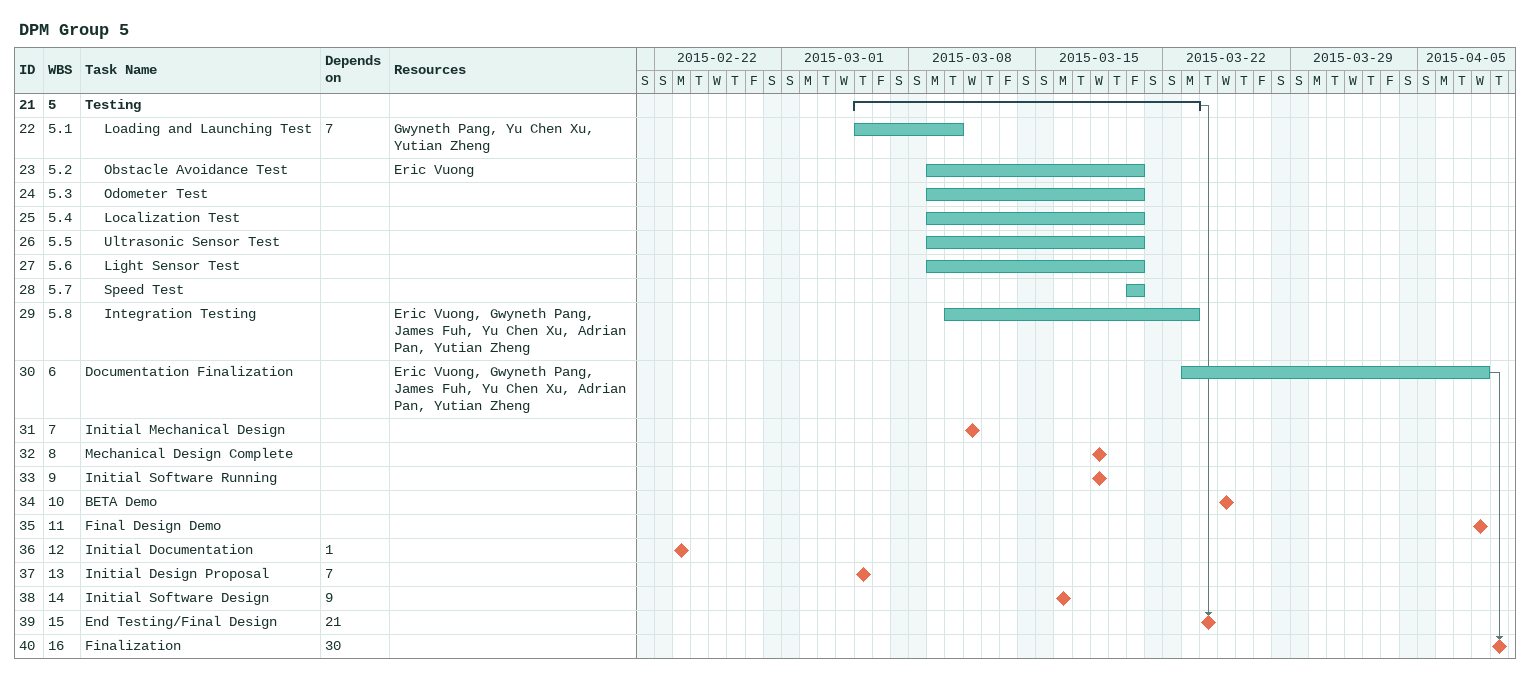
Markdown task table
DPM Group 5

| ID | WBS | Task | Start | Finish | Predecessors | Resources |
|---|---|---|---|---|---|---|
| 21 | 5 | **Testing** | 2015-03-05 | 2015-03-23 |  |  |
| 22 | 5.1 | Loading and Launching Test | 2015-03-05 | 2015-03-10 | 7 | Gwyneth Pang, Yu Chen Xu, Yutian Zheng |
| 23 | 5.2 | Obstacle Avoidance Test | 2015-03-09 | 2015-03-20 |  | Eric Vuong |
| 24 | 5.3 | Odometer Test | 2015-03-09 | 2015-03-20 |  |  |
| 25 | 5.4 | Localization Test | 2015-03-09 | 2015-03-20 |  |  |
| 26 | 5.5 | Ultrasonic Sensor Test | 2015-03-09 | 2015-03-20 |  |  |
| 27 | 5.6 | Light Sensor Test | 2015-03-09 | 2015-03-20 |  |  |
| 28 | 5.7 | Speed Test | 2015-03-20 | 2015-03-20 |  |  |
| 29 | 5.8 | Integration Testing | 2015-03-10 | 2015-03-23 |  | Eric Vuong, Gwyneth Pang, James Fuh, Yu Chen Xu, Adrian Pan, Yutian Zheng |
| 30 | 6 | Documentation Finalization | 2015-03-23 | 2015-04-08 |  | Eric Vuong, Gwyneth Pang, James Fuh, Yu Chen Xu, Adrian Pan, Yutian Zheng |
| 31 | 7 | Initial Mechanical Design (milestone) | 2015-03-11 | 2015-03-11 |  |  |
| 32 | 8 | Mechanical Design Complete (milestone) | 2015-03-18 | 2015-03-18 |  |  |
| 33 | 9 | Initial Software Running (milestone) | 2015-03-18 | 2015-03-18 |  |  |
| 34 | 10 | BETA Demo (milestone) | 2015-03-25 | 2015-03-25 |  |  |
| 35 | 11 | Final Design Demo (milestone) | 2015-04-08 | 2015-04-08 |  |  |
| 36 | 12 | Initial Documentation (milestone) | 2015-02-23 | 2015-02-23 | 1 |  |
| 37 | 13 | Initial Design Proposal (milestone) | 2015-03-05 | 2015-03-05 | 7 |  |
| 38 | 14 | Initial Software Design (milestone) | 2015-03-16 | 2015-03-16 | 9 |  |
| 39 | 15 | End Testing/Final Design (milestone) | 2015-03-24 | 2015-03-24 | 21 |  |
| 40 | 16 | Finalization (milestone) | 2015-04-09 | 2015-04-09 | 30 |  |
